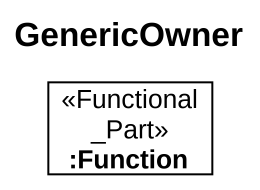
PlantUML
@startuml
title GenericOwner
rectangle ":Function" as Function <<Functional_Part>>
@enduml
